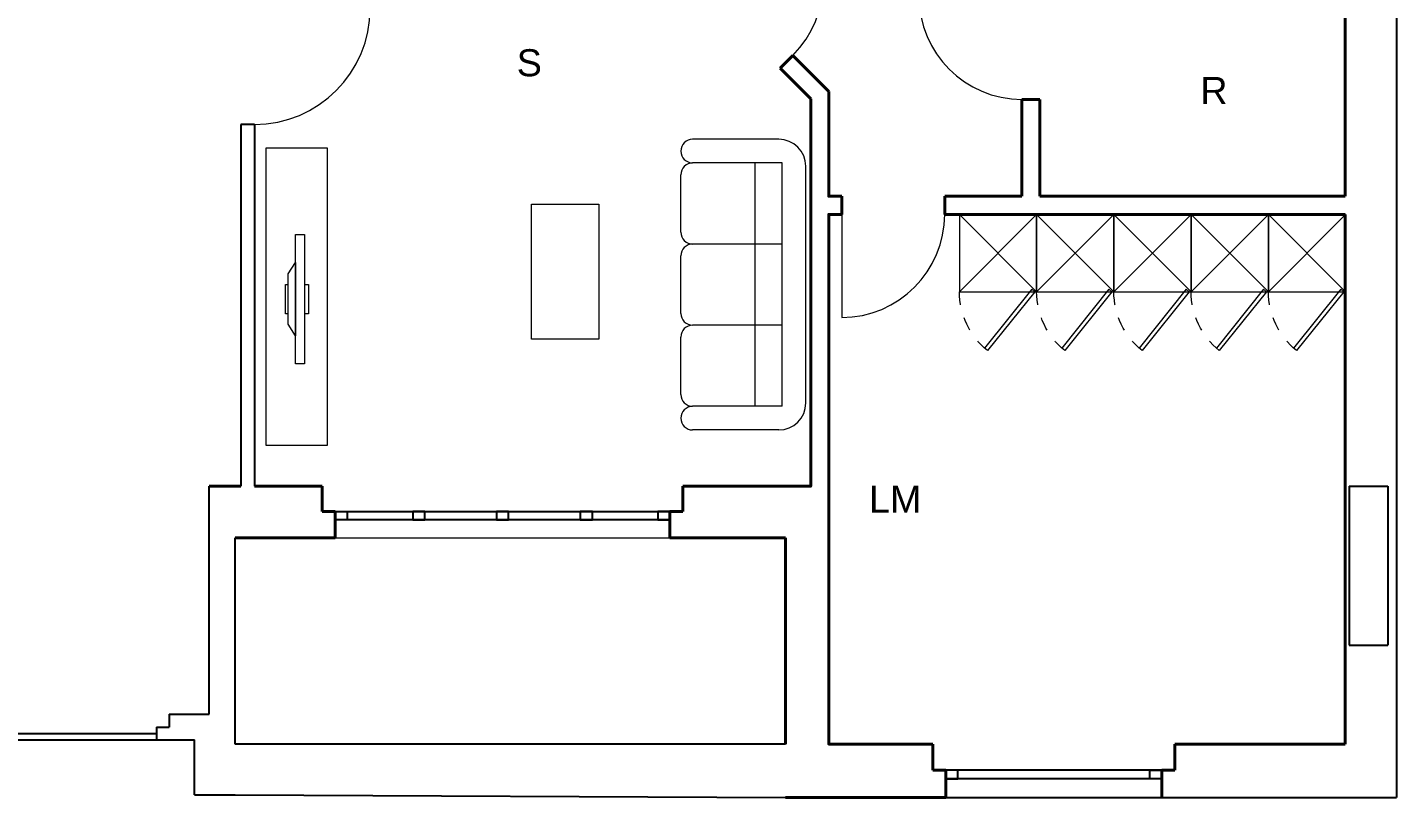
# Model space of a CAD drawing. Header units: inches. Extents: x -2770 to 3095, y -2847 to 3009.
# Drawn here: x 71.1 to 81.24, y 110.1 to 115.8 of the extents above; entities that cross this region are included whole.
import ezdxf

# ---------------------------------------------------------------- set-up
doc = ezdxf.new("R2010")
doc.units = ezdxf.units.IN
doc.header["$LTSCALE"] = 0.1
doc.header["$MEASUREMENT"] = 0
doc.linetypes.add('HIDDEN', pattern=[0.375, 0.25, -0.125])
for name, color, linetype, lineweight in [('ARREDI attrezzature - furniture', 175, 'Continuous', 9), ('MURATURA sezioni - section wall', 7, 'Continuous', 40), ('PORTE finestre - doors windows', 252, 'Continuous', 5), ('PROIEZIONI finissime - fine lines', 251, 'Continuous', 9)]:
    doc.layers.add(name, color=color, linetype=linetype, lineweight=lineweight)
doc.layers.add('SCRITTE - txt', color=252, linetype='Continuous')
doc.layers.add('STRUTTURA - structure', color=7, linetype='Continuous')
doc.layers.add('VETRATE sezioni - windows sections', color=7, linetype='Continuous', true_color=0x4d79ff)
doc.styles.get("Standard").update_dxf_attribs({"font": 'Arial.ttf'})

# ---------------------------------------------------------------- blocks, each defined once
blk = doc.blocks.new('ARMADIO')
at = {"layer": 'ARREDI attrezzature - furniture'}
for p, q in [((-36.9, -40), (-36.9, 20)), ((-36.9, 20), (23.1, 20)), ((23.1, -40), (-36.9, 20)), ((-36.9, -40), (23.1, 20)), ((-36.9, 20), (23.1, 20)), ((-36.9, -40), (-36.9, 20)), ((23.1, 20), (23.1, -37)), ((23.1, 20), (23.1, -37)), ((21.2, -36.2), (66.8, 0.4)), ((23.1, -38.5), (68.7, -1.9)), ((23.1, -40), (-36.9, -40)), ((23.1, -40), (-36.9, -40)), ((21.2, -36.2), (23.1, -38.5)), ((23.1, -37), (23.1, -40))]:
    blk.add_line(p, q, dxfattribs=at)
at = {"layer": 'ARREDI attrezzature - furniture', "linetype": 'HIDDEN', "ltscale": 10}
blk.add_arc((23.1, -38.5), 58.5, 38.7444, 90, dxfattribs=at)

msp = doc.modelspace()

# ---------------------------------------------------------------- linework, layer by layer
for p, q in [((81.23708, 121.57526), (81.23708, 110.10367)), ((72.68232, 115.08128), (72.68232, 112.4064)), ((72.78232, 115.08128), (72.68232, 115.08128)), ((72.78232, 115.08128), (72.78232, 112.4064)), ((72.44876, 110.72082), (72.44876, 112.4064)), ((76.71392, 110.49927), (72.63937, 110.49927)), ((72.63937, 110.12367), (76.71392, 110.10367)), ((76.71392, 110.10367), (81.23708, 110.10367))]:
    msp.add_line(p, q)
at = {"layer": 'ARREDI attrezzature - furniture'}
for p, q in [((76.66404, 114.97199), (76.02654, 114.97199)), ((76.68904, 114.79699), (76.02654, 114.79699)), ((76.48904, 112.99699), (76.48904, 114.79699)), ((76.68904, 112.99699), (76.68904, 114.79699)), ((76.86404, 113.02199), (76.86404, 114.77199)), ((75.93904, 114.28449), (75.93904, 114.70949)), ((76.68904, 114.19699), (76.02654, 114.19699)), ((75.93904, 113.68449), (75.93904, 114.10949)), ((75.93904, 113.08449), (75.93904, 113.50949)), ((76.68904, 113.59699), (76.02654, 113.59699)), ((76.68904, 112.99699), (76.02654, 112.99699)), ((76.66404, 112.82199), (76.02654, 112.82199))]:
    msp.add_line(p, q, dxfattribs=at)
at = {"layer": 'ARREDI attrezzature - furniture', "flags": 128}
for points in [[(72.87075, 114.90844), (73.32075, 114.90844), (73.32075, 112.70844), (72.87075, 112.70844)], [(73.08616, 114.26724), (73.15332, 114.26724), (73.15332, 113.31236), (73.08616, 113.31236)], [(73.03169, 113.97592), (73.08616, 114.06142), (73.08616, 113.51818), (73.03169, 113.60368)]]:
    msp.add_lwpolyline(points, close=True, dxfattribs=at)
at = {"layer": 'ARREDI attrezzature - furniture'}
msp.add_lwpolyline([(74.83326, 114.49262), (75.33326, 114.49262), (75.33326, 113.49262), (74.83326, 113.49262)], close=True, dxfattribs=at)
at = {"layer": 'ARREDI attrezzature - furniture', "flags": 128}
for points in [[(73.03169, 113.6814), (73.01175, 113.6814), (73.01175, 113.8982), (73.03169, 113.8982)], [(73.15332, 113.8982), (73.18445, 113.8982), (73.18445, 113.6814), (73.15332, 113.6814)]]:
    msp.add_lwpolyline(points, dxfattribs=at)
at = {"layer": 'ARREDI attrezzature - furniture'}
for centre, radius, start, end in [((76.02654, 114.88449), 0.0875, 90, 270), ((76.66404, 114.77199), 0.2, 0, 90), ((76.02654, 114.70949), 0.0875, 90, 180), ((76.02654, 114.28449), 0.0875, 180, 270), ((76.02654, 114.10949), 0.0875, 90, 180), ((76.02654, 113.68449), 0.0875, 180, 270), ((76.02654, 113.50949), 0.0875, 90, 180), ((76.02654, 113.08449), 0.0875, 180, 270), ((76.66404, 113.02199), 0.2, 270, 0), ((76.02654, 112.90949), 0.0875, 90, 270)]:
    msp.add_arc(centre, radius, start, end, dxfattribs=at)
at = {"layer": 'MURATURA sezioni - section wall', "ltscale": 0.01}
msp.add_line((77.12954, 114.55013), (77.12954, 114.41671), dxfattribs=at)
at = {"layer": 'MURATURA sezioni - section wall'}
for p, q in [((75.85872, 112.22039), (75.95402, 112.22039)), ((77.80433, 110.30623), (77.80433, 110.49927)), ((79.59494, 110.30623), (79.59494, 110.49927)), ((79.59494, 110.49927), (80.85587, 110.49927)), ((77.80433, 110.30623), (77.89964, 110.30623)), ((77.89964, 110.30623), (77.89964, 110.10367)), ((79.59494, 110.30623), (79.49964, 110.30623)), ((79.49964, 110.30584), (79.49964, 110.10367))]:
    msp.add_line(p, q, dxfattribs=at)
for points in [[(80.85587, 116.12447), (80.85587, 114.55013)], [(76.76809, 115.59172), (76.67374, 115.49737)], [(76.76809, 115.59172), (77.03424, 115.32557)], [(76.67374, 115.49737), (76.90081, 115.2703)], [(76.90081, 115.2703), (76.90081, 112.4064), (75.95402, 112.4064)], [(77.12954, 114.55013), (77.03424, 114.55013), (77.03424, 115.32557)], [(78.46377, 115.26675), (78.46377, 114.55013)], [(78.46377, 115.26675), (78.5972, 115.26675)], [(78.5972, 115.26675), (78.5972, 114.55013)], [(78.46377, 114.55013), (77.89196, 114.55013)], [(77.89196, 114.55013), (77.89196, 114.41671)], [(80.85587, 114.55013), (78.5972, 114.55013)], [(77.12954, 114.41671), (77.03424, 114.41671), (77.03424, 110.49927), (77.80433, 110.49927)], [(80.85587, 114.41671), (77.89196, 114.41671)], [(80.85587, 114.41671), (80.85587, 110.49927)], [(72.68232, 112.4064), (72.44876, 112.4064)], [(73.28528, 112.4064), (72.78232, 112.4064)], [(73.28528, 112.21999), (73.28528, 112.4064)], [(75.95402, 112.21999), (75.95402, 112.4064)], [(73.28528, 112.21999), (73.38058, 112.22002)], [(73.38058, 112.02519), (73.38058, 112.22039)], [(75.85872, 112.02519), (75.85872, 112.22039)], [(73.38058, 112.02519), (72.63937, 112.02519)], [(76.71392, 112.02519), (75.85872, 112.02519)], [(76.71392, 112.02519), (76.71392, 110.49927)], [(76.71392, 110.10367), (77.89964, 110.10367)]]:
    msp.add_lwpolyline(points, dxfattribs=at)
at = {"layer": 'PORTE finestre - doors windows', "color": 2}
msp.add_lwpolyline([(77.12954, 114.41671), (77.12954, 113.65429)], dxfattribs=at)
at = {"layer": 'PORTE finestre - doors windows', "color": 251}
for centre, radius, start, end in [((76.22897, 116.13083), 0.76242, 315, 45), ((78.46377, 116.02917), 0.76242, 180, 270), ((72.78232, 115.939), 0.85772, 270, 0), ((77.12954, 114.41671), 0.76242, 270, 0)]:
    msp.add_arc(centre, radius, start, end, dxfattribs=at)
at = {"layer": 'PROIEZIONI finissime - fine lines'}
for p, q in [((73.38058, 112.02519), (75.85872, 112.02519)), ((77.89964, 110.10367), (79.49964, 110.10367))]:
    msp.add_line(p, q, dxfattribs=at)
at = {"layer": 'STRUTTURA - structure'}
for p, q in [((72.63937, 110.49927), (72.63937, 112.02519)), ((72.15312, 110.72082), (72.44876, 110.72082))]:
    msp.add_line(p, q, dxfattribs=at)
for points in [[(76.74833, 112.4064), (76.90081, 112.4064)], [(77.03424, 112.4064), (77.03424, 112.03785)], [(80.88587, 112.4064), (81.17178, 112.4064)], [(80.88587, 112.4064), (80.88587, 111.2306)], [(81.17178, 112.4064), (81.17178, 111.2306)], [(80.88587, 111.2306), (81.17178, 111.2306)], [(72.15312, 110.72082), (72.15312, 110.62551)], [(72.05782, 110.62551), (72.15312, 110.62551)], [(72.05782, 110.62551), (72.05782, 110.53021)], [(72.05782, 110.53021), (72.33937, 110.53021)], [(72.33937, 110.12367), (72.33937, 110.53021)], [(72.33937, 110.12367), (72.63937, 110.12367)]]:
    msp.add_lwpolyline(points, dxfattribs=at)
at = {"layer": 'VETRATE sezioni - windows sections'}
for p, q in [((73.38058, 112.22039), (75.85872, 112.22039)), ((75.85872, 112.15753), (73.38058, 112.15753)), ((70.31419, 110.53021), (72.05782, 110.53021)), ((79.49964, 110.30623), (77.89964, 110.30623)), ((79.49964, 110.24337), (77.89964, 110.24337))]:
    msp.add_line(p, q, dxfattribs=at)
at = {"layer": 'VETRATE sezioni - windows sections', "color": 2, "ltscale": 0.01}
for points in [[(73.38058, 112.22039), (73.47036, 112.22039), (73.47036, 112.15753), (73.38058, 112.15753)], [(74.045, 112.22039), (73.95522, 112.22039), (73.95522, 112.15753), (74.045, 112.15753)], [(74.66454, 112.22039), (74.57476, 112.22039), (74.57476, 112.15753), (74.66454, 112.15753)], [(75.28407, 112.22039), (75.1943, 112.22039), (75.1943, 112.15753), (75.28407, 112.15753)], [(75.85872, 112.22039), (75.76894, 112.22039), (75.76894, 112.15753), (75.85872, 112.15753)], [(77.98942, 110.30623), (77.89964, 110.30623), (77.89964, 110.24337), (77.98942, 110.24337)], [(79.40986, 110.30623), (79.49964, 110.30623), (79.49964, 110.24337), (79.40986, 110.24337)]]:
    msp.add_lwpolyline(points, close=True, dxfattribs=at)
at = {"layer": 'VETRATE sezioni - windows sections'}
msp.add_lwpolyline([(70.31419, 110.57786), (72.05782, 110.57786)], dxfattribs=at)
msp.add_lwpolyline([(70.31419, 110.57786), (72.05782, 110.57786)], dxfattribs=at)

# ---------------------------------------------------------------- block references
at = {"layer": 'ARREDI attrezzature - furniture', "xscale": -0.009530252908591276, "yscale": 0.0095302529152832, "zscale": 0.009530252913576088, "rotation": 89.99999998819274}
for p in [(78.19126, 114.06476), (78.76308, 114.06476), (79.33489, 114.06476), (79.90671, 114.06476), (80.47853, 114.06476)]:
    msp.add_blockref('ARMADIO', p, dxfattribs=at)

# ---------------------------------------------------------------- texts
at = {"layer": 'SCRITTE - txt'}
for s, p in [('S', (74.72439, 115.43786)), ('R', (79.78387, 115.23286)), ('LM', (77.33174, 112.21003))]:
    msp.add_text(s, height=0.2, dxfattribs=at).set_placement(p)

doc.saveas('drawing.dxf')
